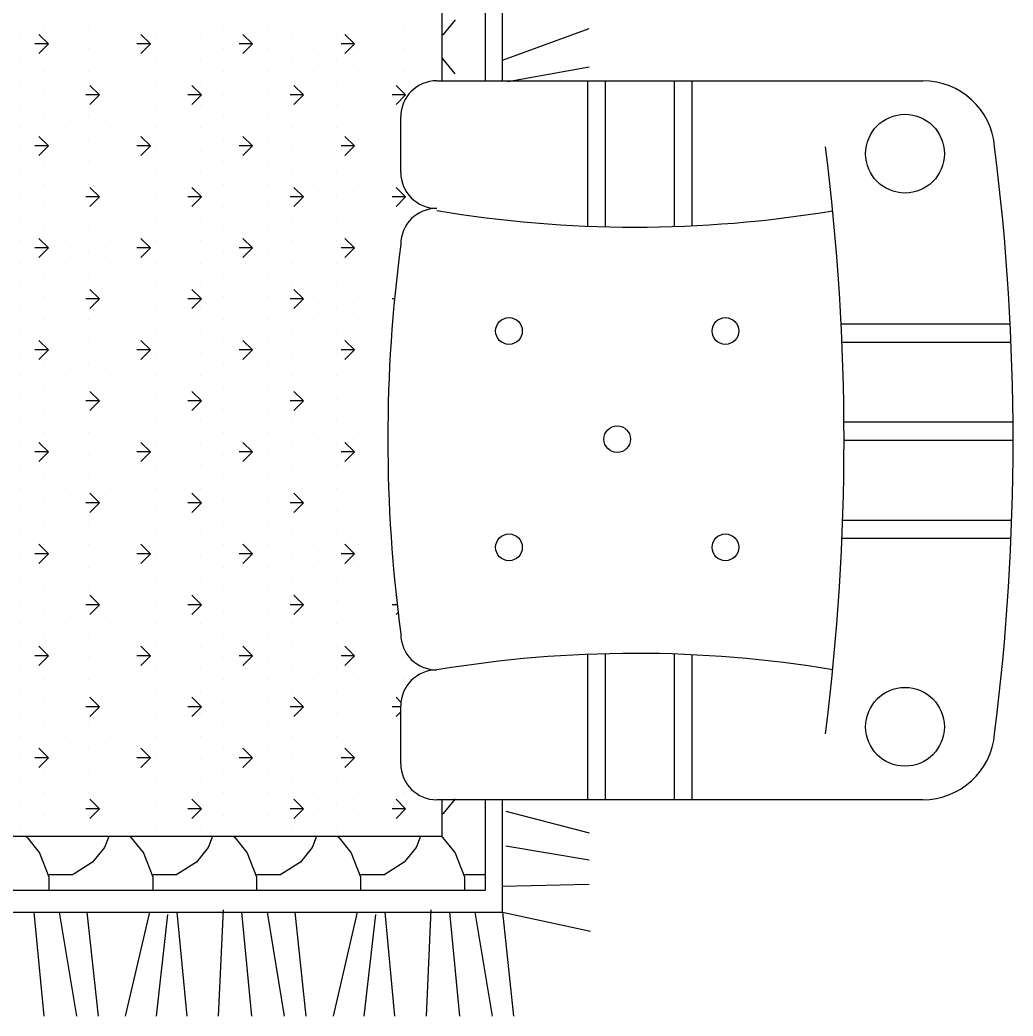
# Model space of a CAD drawing. Header units: inches. Extents: x 10.1 to 52.6, y 12.1 to 36.9.
# Drawn here: x 40.732 to 42.108, y 24.409 to 25.791 of the extents above; entities that cross this region are included whole.
import ezdxf

# ---------------------------------------------------------------- set-up
doc = ezdxf.new("R2010")
doc.units = ezdxf.units.IN
doc.header["$MEASUREMENT"] = 0
doc.layers.add('02', color=2, linetype='Continuous')
doc.layers.add('4', color=4, linetype='Continuous')

msp = doc.modelspace()

# ---------------------------------------------------------------- linework, layer by layer
at = {"layer": '02'}
for p, q in [((41.4008, 25.7063), (41.4008, 26.5901)), ((41.3768, 26.5601), (41.3768, 25.7063)), ((41.3168, 26.4851), (41.3168, 25.7063)), ((41.335, 25.7907), (41.3187, 25.7703)), ((40.764, 25.7816), (40.764, 25.7816)), ((40.8265, 25.7816), (40.8265, 25.7816)), ((40.889, 25.7816), (40.889, 25.7816)), ((40.9515, 25.7816), (40.9515, 25.7816)), ((41.014, 25.7816), (41.014, 25.7816)), ((41.0765, 25.7816), (41.0765, 25.7816)), ((41.139, 25.7816), (41.139, 25.7816)), ((41.2015, 25.7816), (41.2015, 25.7816)), ((41.264, 25.7816), (41.264, 25.7816)), ((41.4008, 25.7351), (41.5208, 25.779)), ((40.7327, 25.766), (40.7327, 25.766)), ((40.7715, 25.7573), (40.7582, 25.7706)), ((40.7952, 25.766), (40.7952, 25.766)), ((40.8577, 25.766), (40.8577, 25.766)), ((40.9129, 25.7573), (40.8997, 25.7706)), ((40.9202, 25.766), (40.9202, 25.766)), ((40.9827, 25.766), (40.9827, 25.766)), ((41.0543, 25.7573), (41.0411, 25.7706)), ((41.0452, 25.766), (41.0452, 25.766)), ((41.1077, 25.766), (41.1077, 25.766)), ((41.1702, 25.766), (41.1702, 25.766)), ((41.1958, 25.7573), (41.1825, 25.7706)), ((41.2327, 25.766), (41.2327, 25.766)), ((41.2952, 25.766), (41.2952, 25.766)), ((41.3187, 25.7703), (41.3168, 25.7691)), ((41.3187, 25.7703), (41.3168, 25.7691)), ((40.7715, 25.7573), (40.7527, 25.7573)), ((40.7715, 25.7573), (40.7582, 25.7441)), ((40.764, 25.7504), (40.764, 25.7504)), ((40.8265, 25.7504), (40.8265, 25.7504)), ((40.889, 25.7504), (40.889, 25.7504)), ((40.9129, 25.7573), (40.8942, 25.7573)), ((40.9129, 25.7573), (40.8997, 25.7441)), ((40.9515, 25.7504), (40.9515, 25.7504)), ((41.014, 25.7504), (41.014, 25.7504)), ((41.0543, 25.7573), (41.0356, 25.7573)), ((41.0543, 25.7573), (41.0411, 25.7441)), ((41.0765, 25.7504), (41.0765, 25.7504)), ((41.139, 25.7504), (41.139, 25.7504)), ((41.1958, 25.7573), (41.177, 25.7573)), ((41.1958, 25.7573), (41.1825, 25.7441)), ((41.2015, 25.7504), (41.2015, 25.7504)), ((41.264, 25.7504), (41.264, 25.7504)), ((41.3186, 25.7364), (41.3168, 25.7375)), ((41.3186, 25.7364), (41.3168, 25.7375)), ((41.335, 25.716), (41.3187, 25.7364)), ((40.7327, 25.7348), (40.7327, 25.7348)), ((40.7952, 25.7348), (40.7952, 25.7348)), ((40.8577, 25.7348), (40.8577, 25.7348)), ((40.9202, 25.7348), (40.9202, 25.7348)), ((40.9827, 25.7348), (40.9827, 25.7348)), ((41.0452, 25.7348), (41.0452, 25.7348)), ((41.1077, 25.7348), (41.1077, 25.7348)), ((41.1702, 25.7348), (41.1702, 25.7348)), ((41.2327, 25.7348), (41.2327, 25.7348)), ((41.2952, 25.7348), (41.2952, 25.7348)), ((41.4083, 25.7055), (41.5208, 25.7255)), ((40.764, 25.7191), (40.764, 25.7191)), ((40.8265, 25.7191), (40.8265, 25.7191)), ((40.889, 25.7191), (40.889, 25.7191)), ((40.9515, 25.7191), (40.9515, 25.7191)), ((41.014, 25.7191), (41.014, 25.7191)), ((41.0765, 25.7191), (41.0765, 25.7191)), ((41.139, 25.7191), (41.139, 25.7191)), ((41.2015, 25.7191), (41.2015, 25.7191)), ((41.264, 25.7191), (41.264, 25.7191)), ((40.7327, 25.7035), (40.7327, 25.7035)), ((40.7952, 25.7035), (40.7952, 25.7035)), ((40.8422, 25.6866), (40.8289, 25.6999)), ((40.8577, 25.7035), (40.8577, 25.7035)), ((40.9202, 25.7035), (40.9202, 25.7035)), ((40.9836, 25.6866), (40.9704, 25.6999)), ((40.9827, 25.7035), (40.9827, 25.7035)), ((41.0452, 25.7035), (41.0452, 25.7035)), ((41.1077, 25.7035), (41.1077, 25.7035)), ((41.125, 25.6866), (41.1118, 25.6999)), ((41.1702, 25.7035), (41.1702, 25.7035)), ((41.2327, 25.7035), (41.2327, 25.7035)), ((41.2665, 25.6866), (41.2532, 25.6999)), ((41.5191, 25.5047), (41.5191, 25.7063)), ((41.5436, 25.5039), (41.5436, 25.7063)), ((41.6392, 25.5042), (41.6392, 25.7063)), ((41.6638, 25.5052), (41.6638, 25.7063)), ((40.764, 25.6879), (40.764, 25.6879)), ((40.8422, 25.6866), (40.8235, 25.6866)), ((40.8265, 25.6879), (40.8265, 25.6879)), ((40.8422, 25.6866), (40.8289, 25.6734)), ((40.889, 25.6879), (40.889, 25.6879)), ((40.9515, 25.6879), (40.9515, 25.6879)), ((40.9836, 25.6866), (40.9649, 25.6866)), ((40.9836, 25.6866), (40.9704, 25.6734)), ((41.014, 25.6879), (41.014, 25.6879)), ((41.0765, 25.6879), (41.0765, 25.6879)), ((41.125, 25.6866), (41.1063, 25.6866)), ((41.125, 25.6866), (41.1118, 25.6734)), ((41.139, 25.6879), (41.139, 25.6879)), ((41.2015, 25.6879), (41.2015, 25.6879)), ((41.2665, 25.6866), (41.2477, 25.6866)), ((41.2665, 25.6866), (41.2532, 25.6734)), ((41.264, 25.6879), (41.264, 25.6879)), ((40.7327, 25.6723), (40.7327, 25.6723)), ((40.7952, 25.6723), (40.7952, 25.6723)), ((40.8577, 25.6723), (40.8577, 25.6723)), ((40.9202, 25.6723), (40.9202, 25.6723)), ((40.9827, 25.6723), (40.9827, 25.6723)), ((41.0452, 25.6723), (41.0452, 25.6723)), ((41.1077, 25.6723), (41.1077, 25.6723)), ((41.1702, 25.6723), (41.1702, 25.6723)), ((41.2327, 25.6723), (41.2327, 25.6723)), ((40.764, 25.6566), (40.764, 25.6566)), ((40.8265, 25.6566), (40.8265, 25.6566)), ((40.889, 25.6566), (40.889, 25.6566)), ((40.9515, 25.6566), (40.9515, 25.6566)), ((41.014, 25.6566), (41.014, 25.6566)), ((41.0765, 25.6566), (41.0765, 25.6566)), ((41.139, 25.6566), (41.139, 25.6566)), ((41.2015, 25.6566), (41.2015, 25.6566)), ((40.7327, 25.641), (40.7327, 25.641)), ((40.7952, 25.641), (40.7952, 25.641)), ((40.8577, 25.641), (40.8577, 25.641)), ((40.9202, 25.641), (40.9202, 25.641)), ((40.9827, 25.641), (40.9827, 25.641)), ((41.0452, 25.641), (41.0452, 25.641)), ((41.1077, 25.641), (41.1077, 25.641)), ((41.1702, 25.641), (41.1702, 25.641)), ((41.2327, 25.641), (41.2327, 25.641)), ((40.7715, 25.6159), (40.7582, 25.6292)), ((40.764, 25.6254), (40.764, 25.6254)), ((40.8265, 25.6254), (40.8265, 25.6254)), ((40.889, 25.6254), (40.889, 25.6254)), ((40.9129, 25.6159), (40.8997, 25.6292)), ((40.9515, 25.6254), (40.9515, 25.6254)), ((41.014, 25.6254), (41.014, 25.6254)), ((41.0543, 25.6159), (41.0411, 25.6292)), ((41.0765, 25.6254), (41.0765, 25.6254)), ((41.139, 25.6254), (41.139, 25.6254)), ((41.1958, 25.6159), (41.1825, 25.6292)), ((41.2015, 25.6254), (41.2015, 25.6254)), ((40.7715, 25.6159), (40.7527, 25.6159)), ((40.7715, 25.6159), (40.7582, 25.6027)), ((40.9129, 25.6159), (40.8942, 25.6159)), ((40.9129, 25.6159), (40.8997, 25.6027)), ((41.0543, 25.6159), (41.0356, 25.6159)), ((41.0543, 25.6159), (41.0411, 25.6027)), ((41.1958, 25.6159), (41.177, 25.6159)), ((41.1958, 25.6159), (41.1825, 25.6027)), ((40.7327, 25.6098), (40.7327, 25.6098)), ((40.7952, 25.6098), (40.7952, 25.6098)), ((40.8577, 25.6098), (40.8577, 25.6098)), ((40.9202, 25.6098), (40.9202, 25.6098)), ((40.9827, 25.6098), (40.9827, 25.6098)), ((41.0452, 25.6098), (41.0452, 25.6098)), ((41.1077, 25.6098), (41.1077, 25.6098)), ((41.1702, 25.6098), (41.1702, 25.6098)), ((41.2327, 25.6098), (41.2327, 25.6098)), ((40.764, 25.5941), (40.764, 25.5941)), ((40.8265, 25.5941), (40.8265, 25.5941)), ((40.889, 25.5941), (40.889, 25.5941)), ((40.9515, 25.5941), (40.9515, 25.5941)), ((41.014, 25.5941), (41.014, 25.5941)), ((41.0765, 25.5941), (41.0765, 25.5941)), ((41.139, 25.5941), (41.139, 25.5941)), ((41.2015, 25.5941), (41.2015, 25.5941)), ((40.7327, 25.5785), (40.7327, 25.5785)), ((40.7952, 25.5785), (40.7952, 25.5785)), ((40.8577, 25.5785), (40.8577, 25.5785)), ((40.9202, 25.5785), (40.9202, 25.5785)), ((40.9827, 25.5785), (40.9827, 25.5785)), ((41.0452, 25.5785), (41.0452, 25.5785)), ((41.1077, 25.5785), (41.1077, 25.5785)), ((41.1702, 25.5785), (41.1702, 25.5785)), ((41.2327, 25.5785), (41.2327, 25.5785)), ((40.764, 25.5629), (40.764, 25.5629)), ((40.8265, 25.5629), (40.8265, 25.5629)), ((40.8422, 25.5452), (40.8289, 25.5585)), ((40.889, 25.5629), (40.889, 25.5629)), ((40.9515, 25.5629), (40.9515, 25.5629)), ((40.9836, 25.5452), (40.9704, 25.5585)), ((41.014, 25.5629), (41.014, 25.5629)), ((41.0765, 25.5629), (41.0765, 25.5629)), ((41.125, 25.5452), (41.1118, 25.5585)), ((41.139, 25.5629), (41.139, 25.5629)), ((41.2015, 25.5629), (41.2015, 25.5629)), ((41.2665, 25.5452), (41.2532, 25.5585)), ((40.7327, 25.5473), (40.7327, 25.5473)), ((40.7952, 25.5473), (40.7952, 25.5473)), ((40.8422, 25.5452), (40.8235, 25.5452)), ((40.8422, 25.5452), (40.8289, 25.5319)), ((40.8577, 25.5473), (40.8577, 25.5473)), ((40.9202, 25.5473), (40.9202, 25.5473)), ((40.9836, 25.5452), (40.9649, 25.5452)), ((40.9836, 25.5452), (40.9704, 25.5319)), ((40.9827, 25.5473), (40.9827, 25.5473)), ((41.0452, 25.5473), (41.0452, 25.5473)), ((41.125, 25.5452), (41.1063, 25.5452)), ((41.1077, 25.5473), (41.1077, 25.5473)), ((41.125, 25.5452), (41.1118, 25.5319)), ((41.1702, 25.5473), (41.1702, 25.5473)), ((41.2327, 25.5473), (41.2327, 25.5473)), ((41.2665, 25.5452), (41.2477, 25.5452)), ((41.2665, 25.5452), (41.2532, 25.5319)), ((40.764, 25.5316), (40.764, 25.5316)), ((40.8265, 25.5316), (40.8265, 25.5316)), ((40.889, 25.5316), (40.889, 25.5316)), ((40.9515, 25.5316), (40.9515, 25.5316)), ((41.014, 25.5316), (41.014, 25.5316)), ((41.0765, 25.5316), (41.0765, 25.5316)), ((41.139, 25.5316), (41.139, 25.5316)), ((41.2015, 25.5316), (41.2015, 25.5316)), ((41.264, 25.5316), (41.264, 25.5316)), ((40.7327, 25.516), (40.7327, 25.516)), ((40.7952, 25.516), (40.7952, 25.516)), ((40.8577, 25.516), (40.8577, 25.516)), ((40.9202, 25.516), (40.9202, 25.516)), ((40.9827, 25.516), (40.9827, 25.516)), ((41.0452, 25.516), (41.0452, 25.516)), ((41.1077, 25.516), (41.1077, 25.516)), ((41.1702, 25.516), (41.1702, 25.516)), ((41.2327, 25.516), (41.2327, 25.516)), ((40.7715, 25.4745), (40.7582, 25.4877)), ((40.764, 25.5004), (40.764, 25.5004)), ((40.8265, 25.5004), (40.8265, 25.5004)), ((40.889, 25.5004), (40.889, 25.5004)), ((40.9129, 25.4745), (40.8997, 25.4877)), ((40.9515, 25.5004), (40.9515, 25.5004)), ((41.014, 25.5004), (41.014, 25.5004)), ((41.0543, 25.4745), (41.0411, 25.4877)), ((41.0765, 25.5004), (41.0765, 25.5004)), ((41.139, 25.5004), (41.139, 25.5004)), ((41.1958, 25.4745), (41.1825, 25.4877)), ((41.2015, 25.5004), (41.2015, 25.5004)), ((41.264, 25.5004), (41.264, 25.5004)), ((40.7327, 25.4848), (40.7327, 25.4848)), ((40.7715, 25.4745), (40.7527, 25.4745)), ((40.7715, 25.4745), (40.7582, 25.4612)), ((40.7952, 25.4848), (40.7952, 25.4848)), ((40.8577, 25.4848), (40.8577, 25.4848)), ((40.9129, 25.4745), (40.8942, 25.4745)), ((40.9129, 25.4745), (40.8997, 25.4612)), ((40.9202, 25.4848), (40.9202, 25.4848)), ((40.9827, 25.4848), (40.9827, 25.4848)), ((41.0543, 25.4745), (41.0356, 25.4745)), ((41.0543, 25.4745), (41.0411, 25.4612)), ((41.0452, 25.4848), (41.0452, 25.4848)), ((41.1077, 25.4848), (41.1077, 25.4848)), ((41.1702, 25.4848), (41.1702, 25.4848)), ((41.1958, 25.4745), (41.177, 25.4745)), ((41.1958, 25.4745), (41.1825, 25.4612)), ((41.2327, 25.4848), (41.2327, 25.4848)), ((40.764, 25.4691), (40.764, 25.4691)), ((40.8265, 25.4691), (40.8265, 25.4691)), ((40.889, 25.4691), (40.889, 25.4691)), ((40.9515, 25.4691), (40.9515, 25.4691)), ((41.014, 25.4691), (41.014, 25.4691)), ((41.0765, 25.4691), (41.0765, 25.4691)), ((41.139, 25.4691), (41.139, 25.4691)), ((41.2015, 25.4691), (41.2015, 25.4691)), ((40.7327, 25.4535), (40.7327, 25.4535)), ((40.7952, 25.4535), (40.7952, 25.4535)), ((40.8577, 25.4535), (40.8577, 25.4535)), ((40.9202, 25.4535), (40.9202, 25.4535)), ((40.9827, 25.4535), (40.9827, 25.4535)), ((41.0452, 25.4535), (41.0452, 25.4535)), ((41.1077, 25.4535), (41.1077, 25.4535)), ((41.1702, 25.4535), (41.1702, 25.4535)), ((41.2327, 25.4535), (41.2327, 25.4535)), ((40.764, 25.4379), (40.764, 25.4379)), ((40.8265, 25.4379), (40.8265, 25.4379)), ((40.889, 25.4379), (40.889, 25.4379)), ((40.9515, 25.4379), (40.9515, 25.4379)), ((41.014, 25.4379), (41.014, 25.4379)), ((41.0765, 25.4379), (41.0765, 25.4379)), ((41.139, 25.4379), (41.139, 25.4379)), ((41.2015, 25.4379), (41.2015, 25.4379)), ((40.7327, 25.4223), (40.7327, 25.4223)), ((40.7952, 25.4223), (40.7952, 25.4223)), ((40.8577, 25.4223), (40.8577, 25.4223)), ((40.9202, 25.4223), (40.9202, 25.4223)), ((40.9827, 25.4223), (40.9827, 25.4223)), ((41.0452, 25.4223), (41.0452, 25.4223)), ((41.1077, 25.4223), (41.1077, 25.4223)), ((41.1702, 25.4223), (41.1702, 25.4223)), ((41.2327, 25.4223), (41.2327, 25.4223)), ((40.764, 25.4066), (40.764, 25.4066)), ((40.8265, 25.4066), (40.8265, 25.4066)), ((40.8422, 25.4038), (40.8289, 25.417)), ((40.889, 25.4066), (40.889, 25.4066)), ((40.9515, 25.4066), (40.9515, 25.4066)), ((40.9836, 25.4038), (40.9704, 25.417)), ((41.014, 25.4066), (41.014, 25.4066)), ((41.0765, 25.4066), (41.0765, 25.4066)), ((41.125, 25.4038), (41.1118, 25.417)), ((41.139, 25.4066), (41.139, 25.4066)), ((41.2015, 25.4066), (41.2015, 25.4066)), ((40.7327, 25.391), (40.7327, 25.391)), ((40.7952, 25.391), (40.7952, 25.391)), ((40.8422, 25.4038), (40.8235, 25.4038)), ((40.8422, 25.4038), (40.8289, 25.3905)), ((40.8577, 25.391), (40.8577, 25.391)), ((40.9202, 25.391), (40.9202, 25.391)), ((40.9836, 25.4038), (40.9649, 25.4038)), ((40.9836, 25.4038), (40.9704, 25.3905)), ((40.9827, 25.391), (40.9827, 25.391)), ((41.0452, 25.391), (41.0452, 25.391)), ((41.125, 25.4038), (41.1063, 25.4038)), ((41.1077, 25.391), (41.1077, 25.391)), ((41.125, 25.4038), (41.1118, 25.3905)), ((41.1702, 25.391), (41.1702, 25.391)), ((41.2327, 25.391), (41.2327, 25.391)), ((41.2512, 25.4038), (41.2477, 25.4038)), ((40.764, 25.3754), (40.764, 25.3754)), ((40.8265, 25.3754), (40.8265, 25.3754)), ((40.889, 25.3754), (40.889, 25.3754)), ((40.9515, 25.3754), (40.9515, 25.3754)), ((41.014, 25.3754), (41.014, 25.3754)), ((41.0765, 25.3754), (41.0765, 25.3754)), ((41.139, 25.3754), (41.139, 25.3754)), ((41.2015, 25.3754), (41.2015, 25.3754)), ((42.1045, 25.3688), (41.8702, 25.3688)), ((40.7327, 25.3598), (40.7327, 25.3598)), ((40.7952, 25.3598), (40.7952, 25.3598)), ((40.8577, 25.3598), (40.8577, 25.3598)), ((40.9202, 25.3598), (40.9202, 25.3598)), ((40.9827, 25.3598), (40.9827, 25.3598)), ((41.0452, 25.3598), (41.0452, 25.3598)), ((41.1077, 25.3598), (41.1077, 25.3598)), ((41.1702, 25.3598), (41.1702, 25.3598)), ((41.2327, 25.3598), (41.2327, 25.3598)), ((40.7715, 25.3331), (40.7582, 25.3463)), ((40.764, 25.3441), (40.764, 25.3441)), ((40.8265, 25.3441), (40.8265, 25.3441)), ((40.889, 25.3441), (40.889, 25.3441)), ((40.9129, 25.3331), (40.8997, 25.3463)), ((40.9515, 25.3441), (40.9515, 25.3441)), ((41.014, 25.3441), (41.014, 25.3441)), ((41.0543, 25.3331), (41.0411, 25.3463)), ((41.0765, 25.3441), (41.0765, 25.3441)), ((41.139, 25.3441), (41.139, 25.3441)), ((41.1958, 25.3331), (41.1825, 25.3463)), ((41.2015, 25.3441), (41.2015, 25.3441)), ((42.1057, 25.3435), (41.8713, 25.3435)), ((40.7327, 25.3285), (40.7327, 25.3285)), ((40.7715, 25.3331), (40.7527, 25.3331)), ((40.7715, 25.3331), (40.7582, 25.3198)), ((40.7952, 25.3285), (40.7952, 25.3285)), ((40.8577, 25.3285), (40.8577, 25.3285)), ((40.9129, 25.3331), (40.8942, 25.3331)), ((40.9129, 25.3331), (40.8997, 25.3198)), ((40.9202, 25.3285), (40.9202, 25.3285)), ((40.9827, 25.3285), (40.9827, 25.3285)), ((41.0543, 25.3331), (41.0356, 25.3331)), ((41.0543, 25.3331), (41.0411, 25.3198)), ((41.0452, 25.3285), (41.0452, 25.3285)), ((41.1077, 25.3285), (41.1077, 25.3285)), ((41.1702, 25.3285), (41.1702, 25.3285)), ((41.1958, 25.3331), (41.177, 25.3331)), ((41.1958, 25.3331), (41.1825, 25.3198)), ((41.2327, 25.3285), (41.2327, 25.3285)), ((40.764, 25.3129), (40.764, 25.3129)), ((40.8265, 25.3129), (40.8265, 25.3129)), ((40.889, 25.3129), (40.889, 25.3129)), ((40.9515, 25.3129), (40.9515, 25.3129)), ((41.014, 25.3129), (41.014, 25.3129)), ((41.0765, 25.3129), (41.0765, 25.3129)), ((41.139, 25.3129), (41.139, 25.3129)), ((41.2015, 25.3129), (41.2015, 25.3129)), ((40.7327, 25.2973), (40.7327, 25.2973)), ((40.7952, 25.2973), (40.7952, 25.2973)), ((40.8577, 25.2973), (40.8577, 25.2973)), ((40.9202, 25.2973), (40.9202, 25.2973)), ((40.9827, 25.2973), (40.9827, 25.2973)), ((41.0452, 25.2973), (41.0452, 25.2973)), ((41.1077, 25.2973), (41.1077, 25.2973)), ((41.1702, 25.2973), (41.1702, 25.2973)), ((41.2327, 25.2973), (41.2327, 25.2973)), ((40.764, 25.2816), (40.764, 25.2816)), ((40.8265, 25.2816), (40.8265, 25.2816)), ((40.889, 25.2816), (40.889, 25.2816)), ((40.9515, 25.2816), (40.9515, 25.2816)), ((41.014, 25.2816), (41.014, 25.2816)), ((41.0765, 25.2816), (41.0765, 25.2816)), ((41.139, 25.2816), (41.139, 25.2816)), ((41.2015, 25.2816), (41.2015, 25.2816)), ((40.7327, 25.266), (40.7327, 25.266)), ((40.7952, 25.266), (40.7952, 25.266)), ((40.8422, 25.2624), (40.8289, 25.2756)), ((40.8577, 25.266), (40.8577, 25.266)), ((40.9202, 25.266), (40.9202, 25.266)), ((40.9836, 25.2624), (40.9704, 25.2756)), ((40.9827, 25.266), (40.9827, 25.266)), ((41.0452, 25.266), (41.0452, 25.266)), ((41.1077, 25.266), (41.1077, 25.266)), ((41.125, 25.2624), (41.1118, 25.2756)), ((41.1702, 25.266), (41.1702, 25.266)), ((41.2327, 25.266), (41.2327, 25.266)), ((40.8422, 25.2624), (40.8235, 25.2624)), ((40.8422, 25.2624), (40.8289, 25.2491)), ((40.9836, 25.2624), (40.9649, 25.2624)), ((40.9836, 25.2624), (40.9704, 25.2491)), ((41.125, 25.2624), (41.1063, 25.2624)), ((41.125, 25.2624), (41.1118, 25.2491)), ((40.764, 25.2504), (40.764, 25.2504)), ((40.8265, 25.2504), (40.8265, 25.2504)), ((40.889, 25.2504), (40.889, 25.2504)), ((40.9515, 25.2504), (40.9515, 25.2504)), ((41.014, 25.2504), (41.014, 25.2504)), ((41.0765, 25.2504), (41.0765, 25.2504)), ((41.139, 25.2504), (41.139, 25.2504)), ((41.2015, 25.2504), (41.2015, 25.2504)), ((40.7327, 25.2348), (40.7327, 25.2348)), ((40.7952, 25.2348), (40.7952, 25.2348)), ((40.8577, 25.2348), (40.8577, 25.2348)), ((40.9202, 25.2348), (40.9202, 25.2348)), ((40.9827, 25.2348), (40.9827, 25.2348)), ((41.0452, 25.2348), (41.0452, 25.2348)), ((41.1077, 25.2348), (41.1077, 25.2348)), ((41.1702, 25.2348), (41.1702, 25.2348)), ((41.2327, 25.2348), (41.2327, 25.2348)), ((42.1084, 25.2328), (41.8741, 25.2328)), ((40.764, 25.2191), (40.764, 25.2191)), ((40.8265, 25.2191), (40.8265, 25.2191)), ((40.889, 25.2191), (40.889, 25.2191)), ((40.9515, 25.2191), (40.9515, 25.2191)), ((41.014, 25.2191), (41.014, 25.2191)), ((41.0765, 25.2191), (41.0765, 25.2191)), ((41.139, 25.2191), (41.139, 25.2191)), ((41.2015, 25.2191), (41.2015, 25.2191)), ((40.7327, 25.2035), (40.7327, 25.2035)), ((40.7715, 25.1916), (40.7582, 25.2049)), ((40.7952, 25.2035), (40.7952, 25.2035)), ((40.8577, 25.2035), (40.8577, 25.2035)), ((40.9129, 25.1916), (40.8997, 25.2049)), ((40.9202, 25.2035), (40.9202, 25.2035)), ((40.9827, 25.2035), (40.9827, 25.2035)), ((41.0543, 25.1916), (41.0411, 25.2049)), ((41.0452, 25.2035), (41.0452, 25.2035)), ((41.1077, 25.2035), (41.1077, 25.2035)), ((41.1702, 25.2035), (41.1702, 25.2035)), ((41.1958, 25.1916), (41.1825, 25.2049)), ((41.2327, 25.2035), (41.2327, 25.2035)), ((42.1085, 25.2074), (41.8741, 25.2074)), ((40.7715, 25.1916), (40.7527, 25.1916)), ((40.7715, 25.1916), (40.7582, 25.1784)), ((40.764, 25.1879), (40.764, 25.1879)), ((40.8265, 25.1879), (40.8265, 25.1879)), ((40.889, 25.1879), (40.889, 25.1879)), ((40.9129, 25.1916), (40.8942, 25.1916)), ((40.9129, 25.1916), (40.8997, 25.1784)), ((40.9515, 25.1879), (40.9515, 25.1879)), ((41.014, 25.1879), (41.014, 25.1879)), ((41.0543, 25.1916), (41.0356, 25.1916)), ((41.0543, 25.1916), (41.0411, 25.1784)), ((41.0765, 25.1879), (41.0765, 25.1879)), ((41.139, 25.1879), (41.139, 25.1879)), ((41.1958, 25.1916), (41.177, 25.1916)), ((41.1958, 25.1916), (41.1825, 25.1784)), ((41.2015, 25.1879), (41.2015, 25.1879)), ((40.7327, 25.1723), (40.7327, 25.1723)), ((40.7952, 25.1723), (40.7952, 25.1723)), ((40.8577, 25.1723), (40.8577, 25.1723)), ((40.9202, 25.1723), (40.9202, 25.1723)), ((40.9827, 25.1723), (40.9827, 25.1723)), ((41.0452, 25.1723), (41.0452, 25.1723)), ((41.1077, 25.1723), (41.1077, 25.1723)), ((41.1702, 25.1723), (41.1702, 25.1723)), ((41.2327, 25.1723), (41.2327, 25.1723)), ((40.764, 25.1566), (40.764, 25.1566)), ((40.8265, 25.1566), (40.8265, 25.1566)), ((40.889, 25.1566), (40.889, 25.1566)), ((40.9515, 25.1566), (40.9515, 25.1566)), ((41.014, 25.1566), (41.014, 25.1566)), ((41.0765, 25.1566), (41.0765, 25.1566)), ((41.139, 25.1566), (41.139, 25.1566)), ((41.2015, 25.1566), (41.2015, 25.1566)), ((40.7327, 25.141), (40.7327, 25.141)), ((40.7952, 25.141), (40.7952, 25.141)), ((40.8422, 25.1209), (40.8289, 25.1342)), ((40.8577, 25.141), (40.8577, 25.141)), ((40.9202, 25.141), (40.9202, 25.141)), ((40.9836, 25.1209), (40.9704, 25.1342)), ((40.9827, 25.141), (40.9827, 25.141)), ((41.0452, 25.141), (41.0452, 25.141)), ((41.1077, 25.141), (41.1077, 25.141)), ((41.125, 25.1209), (41.1118, 25.1342)), ((41.1702, 25.141), (41.1702, 25.141)), ((41.2327, 25.141), (41.2327, 25.141)), ((40.764, 25.1254), (40.764, 25.1254)), ((40.8422, 25.1209), (40.8235, 25.1209)), ((40.8265, 25.1254), (40.8265, 25.1254)), ((40.8422, 25.1209), (40.8289, 25.1077)), ((40.889, 25.1254), (40.889, 25.1254)), ((40.9515, 25.1254), (40.9515, 25.1254)), ((40.9836, 25.1209), (40.9649, 25.1209)), ((40.9836, 25.1209), (40.9704, 25.1077)), ((41.014, 25.1254), (41.014, 25.1254)), ((41.0765, 25.1254), (41.0765, 25.1254)), ((41.125, 25.1209), (41.1063, 25.1209)), ((41.125, 25.1209), (41.1118, 25.1077)), ((41.139, 25.1254), (41.139, 25.1254)), ((41.2015, 25.1254), (41.2015, 25.1254)), ((40.7327, 25.1098), (40.7327, 25.1098)), ((40.7952, 25.1098), (40.7952, 25.1098)), ((40.8577, 25.1098), (40.8577, 25.1098)), ((40.9202, 25.1098), (40.9202, 25.1098)), ((40.9827, 25.1098), (40.9827, 25.1098)), ((41.0452, 25.1098), (41.0452, 25.1098)), ((41.1077, 25.1098), (41.1077, 25.1098)), ((41.1702, 25.1098), (41.1702, 25.1098)), ((41.2327, 25.1098), (41.2327, 25.1098)), ((40.764, 25.0941), (40.764, 25.0941)), ((40.8265, 25.0941), (40.8265, 25.0941)), ((40.889, 25.0941), (40.889, 25.0941)), ((40.9515, 25.0941), (40.9515, 25.0941)), ((41.014, 25.0941), (41.014, 25.0941)), ((41.0765, 25.0941), (41.0765, 25.0941)), ((41.139, 25.0941), (41.139, 25.0941)), ((41.2015, 25.0941), (41.2015, 25.0941)), ((42.1066, 25.0967), (41.8723, 25.0967)), ((40.7327, 25.0785), (40.7327, 25.0785)), ((40.7952, 25.0785), (40.7952, 25.0785)), ((40.8577, 25.0785), (40.8577, 25.0785)), ((40.9202, 25.0785), (40.9202, 25.0785)), ((40.9827, 25.0785), (40.9827, 25.0785)), ((41.0452, 25.0785), (41.0452, 25.0785)), ((41.1077, 25.0785), (41.1077, 25.0785)), ((41.1702, 25.0785), (41.1702, 25.0785)), ((41.2327, 25.0785), (41.2327, 25.0785)), ((40.7715, 25.0502), (40.7582, 25.0635)), ((40.764, 25.0629), (40.764, 25.0629)), ((40.8265, 25.0629), (40.8265, 25.0629)), ((40.889, 25.0629), (40.889, 25.0629)), ((40.9129, 25.0502), (40.8997, 25.0635)), ((40.9515, 25.0629), (40.9515, 25.0629)), ((41.014, 25.0629), (41.014, 25.0629)), ((41.0543, 25.0502), (41.0411, 25.0635)), ((41.0765, 25.0629), (41.0765, 25.0629)), ((41.139, 25.0629), (41.139, 25.0629)), ((41.1958, 25.0502), (41.1825, 25.0635)), ((41.2015, 25.0629), (41.2015, 25.0629)), ((42.1056, 25.0714), (41.8713, 25.0714)), ((40.7327, 25.0473), (40.7327, 25.0473)), ((40.7715, 25.0502), (40.7527, 25.0502)), ((40.7715, 25.0502), (40.7582, 25.037)), ((40.7952, 25.0473), (40.7952, 25.0473)), ((40.8577, 25.0473), (40.8577, 25.0473)), ((40.9129, 25.0502), (40.8942, 25.0502)), ((40.9129, 25.0502), (40.8997, 25.037)), ((40.9202, 25.0473), (40.9202, 25.0473)), ((40.9827, 25.0473), (40.9827, 25.0473)), ((41.0543, 25.0502), (41.0356, 25.0502)), ((41.0543, 25.0502), (41.0411, 25.037)), ((41.0452, 25.0473), (41.0452, 25.0473)), ((41.1077, 25.0473), (41.1077, 25.0473)), ((41.1702, 25.0473), (41.1702, 25.0473)), ((41.1958, 25.0502), (41.177, 25.0502)), ((41.1958, 25.0502), (41.1825, 25.037)), ((41.2327, 25.0473), (41.2327, 25.0473)), ((40.764, 25.0316), (40.764, 25.0316)), ((40.8265, 25.0316), (40.8265, 25.0316)), ((40.889, 25.0316), (40.889, 25.0316)), ((40.9515, 25.0316), (40.9515, 25.0316)), ((41.014, 25.0316), (41.014, 25.0316)), ((41.0765, 25.0316), (41.0765, 25.0316)), ((41.139, 25.0316), (41.139, 25.0316)), ((41.2015, 25.0316), (41.2015, 25.0316)), ((40.7327, 25.016), (40.7327, 25.016)), ((40.7952, 25.016), (40.7952, 25.016)), ((40.8577, 25.016), (40.8577, 25.016)), ((40.9202, 25.016), (40.9202, 25.016)), ((40.9827, 25.016), (40.9827, 25.016)), ((41.0452, 25.016), (41.0452, 25.016)), ((41.1077, 25.016), (41.1077, 25.016)), ((41.1702, 25.016), (41.1702, 25.016)), ((41.2327, 25.016), (41.2327, 25.016)), ((40.764, 25.0004), (40.764, 25.0004)), ((40.8265, 25.0004), (40.8265, 25.0004)), ((40.8422, 24.9795), (40.8289, 24.9928)), ((40.889, 25.0004), (40.889, 25.0004)), ((40.9515, 25.0004), (40.9515, 25.0004)), ((40.9836, 24.9795), (40.9704, 24.9928)), ((41.014, 25.0004), (41.014, 25.0004)), ((41.0765, 25.0004), (41.0765, 25.0004)), ((41.125, 24.9795), (41.1118, 24.9928)), ((41.139, 25.0004), (41.139, 25.0004)), ((41.2015, 25.0004), (41.2015, 25.0004)), ((41.2534, 24.9926), (41.2532, 24.9928)), ((40.7327, 24.9848), (40.7327, 24.9848)), ((40.7952, 24.9848), (40.7952, 24.9848)), ((40.8422, 24.9795), (40.8235, 24.9795)), ((40.8422, 24.9795), (40.8289, 24.9663)), ((40.8577, 24.9848), (40.8577, 24.9848)), ((40.9202, 24.9848), (40.9202, 24.9848)), ((40.9836, 24.9795), (40.9649, 24.9795)), ((40.9836, 24.9795), (40.9704, 24.9663)), ((40.9827, 24.9848), (40.9827, 24.9848)), ((41.0452, 24.9848), (41.0452, 24.9848)), ((41.125, 24.9795), (41.1063, 24.9795)), ((41.1077, 24.9848), (41.1077, 24.9848)), ((41.125, 24.9795), (41.1118, 24.9663)), ((41.1702, 24.9848), (41.1702, 24.9848)), ((41.2327, 24.9848), (41.2327, 24.9848)), ((41.2548, 24.9795), (41.2477, 24.9795)), ((40.764, 24.9691), (40.764, 24.9691)), ((40.8265, 24.9691), (40.8265, 24.9691)), ((40.889, 24.9691), (40.889, 24.9691)), ((40.9515, 24.9691), (40.9515, 24.9691)), ((41.014, 24.9691), (41.014, 24.9691)), ((41.0765, 24.9691), (41.0765, 24.9691)), ((41.139, 24.9691), (41.139, 24.9691)), ((41.2015, 24.9691), (41.2015, 24.9691)), ((41.256, 24.9691), (41.2532, 24.9663)), ((40.7327, 24.9535), (40.7327, 24.9535)), ((40.7952, 24.9535), (40.7952, 24.9535)), ((40.8577, 24.9535), (40.8577, 24.9535)), ((40.9202, 24.9535), (40.9202, 24.9535)), ((40.9827, 24.9535), (40.9827, 24.9535)), ((41.0452, 24.9535), (41.0452, 24.9535)), ((41.1077, 24.9535), (41.1077, 24.9535)), ((41.1702, 24.9535), (41.1702, 24.9535)), ((41.2327, 24.9535), (41.2327, 24.9535)), ((40.764, 24.9379), (40.764, 24.9379)), ((40.8265, 24.9379), (40.8265, 24.9379)), ((40.889, 24.9379), (40.889, 24.9379)), ((40.9515, 24.9379), (40.9515, 24.9379)), ((41.014, 24.9379), (41.014, 24.9379)), ((41.0765, 24.9379), (41.0765, 24.9379)), ((41.139, 24.9379), (41.139, 24.9379)), ((41.2015, 24.9379), (41.2015, 24.9379)), ((40.7327, 24.9223), (40.7327, 24.9223)), ((40.7715, 24.9088), (40.7582, 24.9221)), ((40.7952, 24.9223), (40.7952, 24.9223)), ((40.8577, 24.9223), (40.8577, 24.9223)), ((40.9129, 24.9088), (40.8997, 24.9221)), ((40.9202, 24.9223), (40.9202, 24.9223)), ((40.9827, 24.9223), (40.9827, 24.9223)), ((41.0543, 24.9088), (41.0411, 24.9221)), ((41.0452, 24.9223), (41.0452, 24.9223)), ((41.1077, 24.9223), (41.1077, 24.9223)), ((41.1702, 24.9223), (41.1702, 24.9223)), ((41.1958, 24.9088), (41.1825, 24.9221)), ((41.2327, 24.9223), (41.2327, 24.9223)), ((40.7715, 24.9088), (40.7527, 24.9088)), ((40.7715, 24.9088), (40.7582, 24.8955)), ((40.764, 24.9066), (40.764, 24.9066)), ((40.8265, 24.9066), (40.8265, 24.9066)), ((40.889, 24.9066), (40.889, 24.9066)), ((40.9129, 24.9088), (40.8942, 24.9088)), ((40.9129, 24.9088), (40.8997, 24.8955)), ((40.9515, 24.9066), (40.9515, 24.9066)), ((41.014, 24.9066), (41.014, 24.9066)), ((41.0543, 24.9088), (41.0356, 24.9088)), ((41.0543, 24.9088), (41.0411, 24.8955)), ((41.0765, 24.9066), (41.0765, 24.9066)), ((41.139, 24.9066), (41.139, 24.9066)), ((41.1958, 24.9088), (41.177, 24.9088)), ((41.1958, 24.9088), (41.1825, 24.8955)), ((41.2015, 24.9066), (41.2015, 24.9066)), ((41.264, 24.9066), (41.264, 24.9066)), ((41.5191, 24.7093), (41.5191, 24.9109)), ((41.5436, 24.7093), (41.5436, 24.9117)), ((41.6392, 24.7093), (41.6392, 24.9113)), ((41.6638, 24.7093), (41.6638, 24.9103)), ((40.7327, 24.891), (40.7327, 24.891)), ((40.7952, 24.891), (40.7952, 24.891)), ((40.8577, 24.891), (40.8577, 24.891)), ((40.9202, 24.891), (40.9202, 24.891)), ((40.9827, 24.891), (40.9827, 24.891)), ((41.0452, 24.891), (41.0452, 24.891)), ((41.1077, 24.891), (41.1077, 24.891)), ((41.1702, 24.891), (41.1702, 24.891)), ((41.2327, 24.891), (41.2327, 24.891)), ((41.2952, 24.891), (41.2952, 24.891)), ((40.764, 24.8754), (40.764, 24.8754)), ((40.8265, 24.8754), (40.8265, 24.8754)), ((40.889, 24.8754), (40.889, 24.8754)), ((40.9515, 24.8754), (40.9515, 24.8754)), ((41.014, 24.8754), (41.014, 24.8754)), ((41.0765, 24.8754), (41.0765, 24.8754)), ((41.139, 24.8754), (41.139, 24.8754)), ((41.2015, 24.8754), (41.2015, 24.8754)), ((41.264, 24.8754), (41.264, 24.8754)), ((40.7327, 24.8598), (40.7327, 24.8598)), ((40.7952, 24.8598), (40.7952, 24.8598)), ((40.8422, 24.8381), (40.8289, 24.8514)), ((40.8577, 24.8598), (40.8577, 24.8598)), ((40.9202, 24.8598), (40.9202, 24.8598)), ((40.9836, 24.8381), (40.9704, 24.8514)), ((40.9827, 24.8598), (40.9827, 24.8598)), ((41.0452, 24.8598), (41.0452, 24.8598)), ((41.1077, 24.8598), (41.1077, 24.8598)), ((41.125, 24.8381), (41.1118, 24.8514)), ((41.1702, 24.8598), (41.1702, 24.8598)), ((41.2327, 24.8598), (41.2327, 24.8598)), ((41.26, 24.8445), (41.2532, 24.8514)), ((40.764, 24.8441), (40.764, 24.8441)), ((40.8422, 24.8381), (40.8235, 24.8381)), ((40.8265, 24.8441), (40.8265, 24.8441)), ((40.8422, 24.8381), (40.8289, 24.8248)), ((40.889, 24.8441), (40.889, 24.8441)), ((40.9515, 24.8441), (40.9515, 24.8441)), ((40.9836, 24.8381), (40.9649, 24.8381)), ((40.9836, 24.8381), (40.9704, 24.8248)), ((41.014, 24.8441), (41.014, 24.8441)), ((41.0765, 24.8441), (41.0765, 24.8441)), ((41.125, 24.8381), (41.1063, 24.8381)), ((41.125, 24.8381), (41.1118, 24.8248)), ((41.139, 24.8441), (41.139, 24.8441)), ((41.2015, 24.8441), (41.2015, 24.8441)), ((41.2598, 24.8381), (41.2477, 24.8381)), ((40.7327, 24.8285), (40.7327, 24.8285)), ((40.7952, 24.8285), (40.7952, 24.8285)), ((40.8577, 24.8285), (40.8577, 24.8285)), ((40.9202, 24.8285), (40.9202, 24.8285)), ((40.9827, 24.8285), (40.9827, 24.8285)), ((41.0452, 24.8285), (41.0452, 24.8285)), ((41.1077, 24.8285), (41.1077, 24.8285)), ((41.1702, 24.8285), (41.1702, 24.8285)), ((41.2327, 24.8285), (41.2327, 24.8285)), ((41.2598, 24.8314), (41.2532, 24.8248)), ((40.764, 24.8129), (40.764, 24.8129)), ((40.8265, 24.8129), (40.8265, 24.8129)), ((40.889, 24.8129), (40.889, 24.8129)), ((40.9515, 24.8129), (40.9515, 24.8129)), ((41.014, 24.8129), (41.014, 24.8129)), ((41.0765, 24.8129), (41.0765, 24.8129)), ((41.139, 24.8129), (41.139, 24.8129)), ((41.2015, 24.8129), (41.2015, 24.8129)), ((40.7327, 24.7973), (40.7327, 24.7973)), ((40.7952, 24.7973), (40.7952, 24.7973)), ((40.8577, 24.7973), (40.8577, 24.7973)), ((40.9202, 24.7973), (40.9202, 24.7973)), ((40.9827, 24.7973), (40.9827, 24.7973)), ((41.0452, 24.7973), (41.0452, 24.7973)), ((41.1077, 24.7973), (41.1077, 24.7973)), ((41.1702, 24.7973), (41.1702, 24.7973)), ((41.2327, 24.7973), (41.2327, 24.7973)), ((40.7715, 24.7674), (40.7582, 24.7806)), ((40.764, 24.7816), (40.764, 24.7816)), ((40.8265, 24.7816), (40.8265, 24.7816)), ((40.889, 24.7816), (40.889, 24.7816)), ((40.9129, 24.7674), (40.8997, 24.7806)), ((40.9515, 24.7816), (40.9515, 24.7816)), ((41.014, 24.7816), (41.014, 24.7816)), ((41.0543, 24.7674), (41.0411, 24.7806)), ((41.0765, 24.7816), (41.0765, 24.7816)), ((41.139, 24.7816), (41.139, 24.7816)), ((41.1958, 24.7674), (41.1825, 24.7806)), ((41.2015, 24.7816), (41.2015, 24.7816)), ((40.7327, 24.766), (40.7327, 24.766)), ((40.7715, 24.7674), (40.7527, 24.7674)), ((40.7715, 24.7674), (40.7582, 24.7541)), ((40.7952, 24.766), (40.7952, 24.766)), ((40.8577, 24.766), (40.8577, 24.766)), ((40.9129, 24.7674), (40.8942, 24.7674)), ((40.9129, 24.7674), (40.8997, 24.7541)), ((40.9202, 24.766), (40.9202, 24.766)), ((40.9827, 24.766), (40.9827, 24.766)), ((41.0543, 24.7674), (41.0356, 24.7674)), ((41.0543, 24.7674), (41.0411, 24.7541)), ((41.0452, 24.766), (41.0452, 24.766)), ((41.1077, 24.766), (41.1077, 24.766)), ((41.1702, 24.766), (41.1702, 24.766)), ((41.1958, 24.7674), (41.177, 24.7674)), ((41.1958, 24.7674), (41.1825, 24.7541)), ((41.2327, 24.766), (41.2327, 24.766)), ((40.764, 24.7504), (40.764, 24.7504)), ((40.8265, 24.7504), (40.8265, 24.7504)), ((40.889, 24.7504), (40.889, 24.7504)), ((40.9515, 24.7504), (40.9515, 24.7504)), ((41.014, 24.7504), (41.014, 24.7504)), ((41.0765, 24.7504), (41.0765, 24.7504)), ((41.139, 24.7504), (41.139, 24.7504)), ((41.2015, 24.7504), (41.2015, 24.7504)), ((40.7327, 24.7348), (40.7327, 24.7348)), ((40.7952, 24.7348), (40.7952, 24.7348)), ((40.8577, 24.7348), (40.8577, 24.7348)), ((40.9202, 24.7348), (40.9202, 24.7348)), ((40.9827, 24.7348), (40.9827, 24.7348)), ((41.0452, 24.7348), (41.0452, 24.7348)), ((41.1077, 24.7348), (41.1077, 24.7348)), ((41.1702, 24.7348), (41.1702, 24.7348)), ((41.2327, 24.7348), (41.2327, 24.7348)), ((40.764, 24.7191), (40.764, 24.7191)), ((40.8265, 24.7191), (40.8265, 24.7191)), ((40.889, 24.7191), (40.889, 24.7191)), ((40.9515, 24.7191), (40.9515, 24.7191)), ((41.014, 24.7191), (41.014, 24.7191)), ((41.0765, 24.7191), (41.0765, 24.7191)), ((41.139, 24.7191), (41.139, 24.7191)), ((41.2015, 24.7191), (41.2015, 24.7191)), ((41.264, 24.7191), (41.264, 24.7191)), ((40.7327, 24.7035), (40.7327, 24.7035)), ((40.7952, 24.7035), (40.7952, 24.7035)), ((40.8422, 24.6967), (40.8289, 24.7099)), ((40.8577, 24.7035), (40.8577, 24.7035)), ((40.9202, 24.7035), (40.9202, 24.7035)), ((40.9836, 24.6967), (40.9704, 24.7099)), ((40.9827, 24.7035), (40.9827, 24.7035)), ((41.0452, 24.7035), (41.0452, 24.7035)), ((41.1077, 24.7035), (41.1077, 24.7035)), ((41.125, 24.6967), (41.1118, 24.7099)), ((41.1702, 24.7035), (41.1702, 24.7035)), ((41.2327, 24.7035), (41.2327, 24.7035)), ((41.2665, 24.6967), (41.2532, 24.7099)), ((41.2952, 24.7035), (41.2952, 24.7035)), ((41.3168, 24.7093), (41.3168, 24.6583)), ((41.335, 24.7107), (41.3187, 24.6903)), ((41.3768, 24.7093), (41.3768, 24.5833)), ((41.4008, 24.5533), (41.4008, 24.7093)), ((40.764, 24.6879), (40.764, 24.6879)), ((40.8422, 24.6967), (40.8235, 24.6967)), ((40.8265, 24.6879), (40.8265, 24.6879)), ((40.8422, 24.6967), (40.8289, 24.6834)), ((40.889, 24.6879), (40.889, 24.6879)), ((40.9515, 24.6879), (40.9515, 24.6879)), ((40.9836, 24.6967), (40.9649, 24.6967)), ((40.9836, 24.6967), (40.9704, 24.6834)), ((41.014, 24.6879), (41.014, 24.6879)), ((41.0765, 24.6879), (41.0765, 24.6879)), ((41.125, 24.6967), (41.1063, 24.6967)), ((41.125, 24.6967), (41.1118, 24.6834)), ((41.139, 24.6879), (41.139, 24.6879)), ((41.2015, 24.6879), (41.2015, 24.6879)), ((41.2665, 24.6967), (41.2477, 24.6967)), ((41.2665, 24.6967), (41.2532, 24.6834)), ((41.264, 24.6879), (41.264, 24.6879)), ((41.3187, 24.6903), (41.3168, 24.6891)), ((41.3187, 24.6903), (41.3168, 24.6891)), ((41.4056, 24.6934), (41.5208, 24.6635)), ((40.7327, 24.6723), (40.7327, 24.6723)), ((40.7952, 24.6723), (40.7952, 24.6723)), ((40.8577, 24.6723), (40.8577, 24.6723)), ((40.9202, 24.6723), (40.9202, 24.6723)), ((40.9827, 24.6723), (40.9827, 24.6723)), ((41.0452, 24.6723), (41.0452, 24.6723)), ((41.1077, 24.6723), (41.1077, 24.6723)), ((41.1702, 24.6723), (41.1702, 24.6723)), ((41.2327, 24.6723), (41.2327, 24.6723)), ((41.2952, 24.6723), (41.2952, 24.6723)), ((41.3168, 24.6583), (39.0118, 24.6583)), ((40.7426, 24.6564), (40.7396, 24.6583)), ((40.7426, 24.6564), (40.7396, 24.6583)), ((40.855, 24.6583), (40.849, 24.6432)), ((40.8866, 24.6564), (40.8836, 24.6583)), ((40.8866, 24.6564), (40.8836, 24.6583)), ((40.999, 24.6583), (40.993, 24.6432)), ((41.0306, 24.6564), (41.0276, 24.6583)), ((41.0306, 24.6564), (41.0276, 24.6583)), ((41.143, 24.6583), (41.137, 24.6432)), ((41.1746, 24.6564), (41.1716, 24.6583)), ((41.1746, 24.6564), (41.1716, 24.6583)), ((41.287, 24.6583), (41.281, 24.6432)), ((41.3186, 24.6564), (41.3156, 24.6583)), ((41.3186, 24.6564), (41.3156, 24.6583)), ((40.759, 24.636), (40.7427, 24.6564)), ((40.903, 24.636), (40.8867, 24.6564)), ((41.047, 24.636), (41.0307, 24.6564)), ((41.191, 24.636), (41.1747, 24.6564)), ((41.335, 24.636), (41.3187, 24.6564)), ((41.4056, 24.6454), (41.5208, 24.6261)), ((40.7725, 24.6021), (40.759, 24.636)), ((40.849, 24.6432), (40.8327, 24.6228)), ((40.9165, 24.6021), (40.903, 24.636)), ((40.993, 24.6432), (40.9767, 24.6228)), ((41.0605, 24.6021), (41.047, 24.636)), ((41.137, 24.6432), (41.1207, 24.6228)), ((41.2045, 24.6021), (41.191, 24.636)), ((41.281, 24.6432), (41.2647, 24.6228)), ((41.3485, 24.6021), (41.335, 24.636)), ((40.8327, 24.6228), (40.8056, 24.6058)), ((40.8327, 24.6228), (40.8056, 24.6058)), ((40.9767, 24.6228), (40.9496, 24.6058)), ((40.9767, 24.6228), (40.9496, 24.6058)), ((41.1207, 24.6228), (41.0936, 24.6058)), ((41.1207, 24.6228), (41.0936, 24.6058)), ((41.2647, 24.6228), (41.2376, 24.6058)), ((41.2647, 24.6228), (41.2376, 24.6058)), ((40.7725, 24.6058), (40.8055, 24.6058)), ((40.9165, 24.6058), (40.9495, 24.6058)), ((41.0605, 24.6058), (41.0935, 24.6058)), ((41.2045, 24.6058), (41.2375, 24.6058)), ((41.3485, 24.6058), (41.3768, 24.6058)), ((40.7725, 24.5833), (40.7725, 24.6021)), ((40.9165, 24.5833), (40.9165, 24.6021)), ((41.0605, 24.5833), (41.0605, 24.6021)), ((41.2045, 24.5833), (41.2045, 24.6021)), ((41.3485, 24.5833), (41.3485, 24.6021)), ((41.4003, 24.5893), (41.5208, 24.5922)), ((41.3768, 24.5833), (38.9518, 24.5833)), ((38.9278, 24.5533), (41.4008, 24.5533)), ((40.7512, 24.5533), (40.765, 24.4093)), ((40.7864, 24.5533), (40.8103, 24.4093)), ((40.8248, 24.5533), (40.8402, 24.4093)), ((40.9116, 24.5533), (40.8779, 24.4093)), ((40.9367, 24.55), (40.9207, 24.4093)), ((40.9495, 24.5533), (40.9631, 24.4093)), ((41.0136, 24.5566), (41.0068, 24.4093)), ((41.0392, 24.5533), (41.053, 24.4093)), ((41.0744, 24.5533), (41.0983, 24.4093)), ((41.1128, 24.5533), (41.1282, 24.4093)), ((41.1996, 24.5533), (41.1659, 24.4093)), ((41.2247, 24.55), (41.2087, 24.4093)), ((41.2375, 24.5533), (41.2511, 24.4093)), ((41.3016, 24.5566), (41.2948, 24.4093)), ((41.3272, 24.5533), (41.341, 24.4093)), ((41.3624, 24.5533), (41.3863, 24.4093)), ((41.4008, 24.5533), (41.4162, 24.4093)), ((41.4008, 24.5533), (41.5226, 24.527))]:
    msp.add_line(p, q, dxfattribs=at)
for centre, radius in [((41.9587, 25.6052), 0.0546), ((41.4098, 25.3593), 0.0185), ((41.7098, 25.3593), 0.0185), ((41.5598, 25.2093), 0.0185), ((41.4098, 25.0593), 0.0185), ((41.7098, 25.0593), 0.0185), ((41.9587, 24.8104), 0.0546)]:
    msp.add_circle(centre, radius, dxfattribs=at)
at = {"layer": '4'}
for p, q in [((41.3098, 25.7063), (41.9833, 25.7063)), ((41.2598, 25.5793), (41.2598, 25.6563)), ((41.2598, 24.7593), (41.2598, 24.8393)), ((41.9833, 24.7093), (41.3098, 24.7093))]:
    msp.add_line(p, q, dxfattribs=at)
for centre, radius, start, end in [((41.3098, 25.6563), 0.05, 90, 180), ((41.9833, 25.6063), 0.1, 4.8231, 90), ((38.6219, 25.2078), 3.2523, 352.8129, 7.1871), ((38.8562, 25.2078), 3.2523, 352.8129, 7.1871), ((41.3098, 25.5793), 0.05, 180, 270), ((41.3098, 25.4793), 0.05, 90, 180), ((41.5848, 27.1651), 1.6617, 260.4743, 279.4827), ((43.2931, 25.2093), 2.0512, 172.4363, 187.5637), ((41.3098, 24.9393), 0.05, 180, 270), ((41.5848, 23.2505), 1.6617, 80.5173, 99.5257), ((41.3098, 24.8393), 0.05, 90, 180), ((41.9833, 24.8093), 0.1, 270, 355.1769), ((41.3098, 24.7593), 0.05, 180, 270)]:
    msp.add_arc(centre, radius, start, end, dxfattribs=at)

doc.saveas('drawing.dxf')
